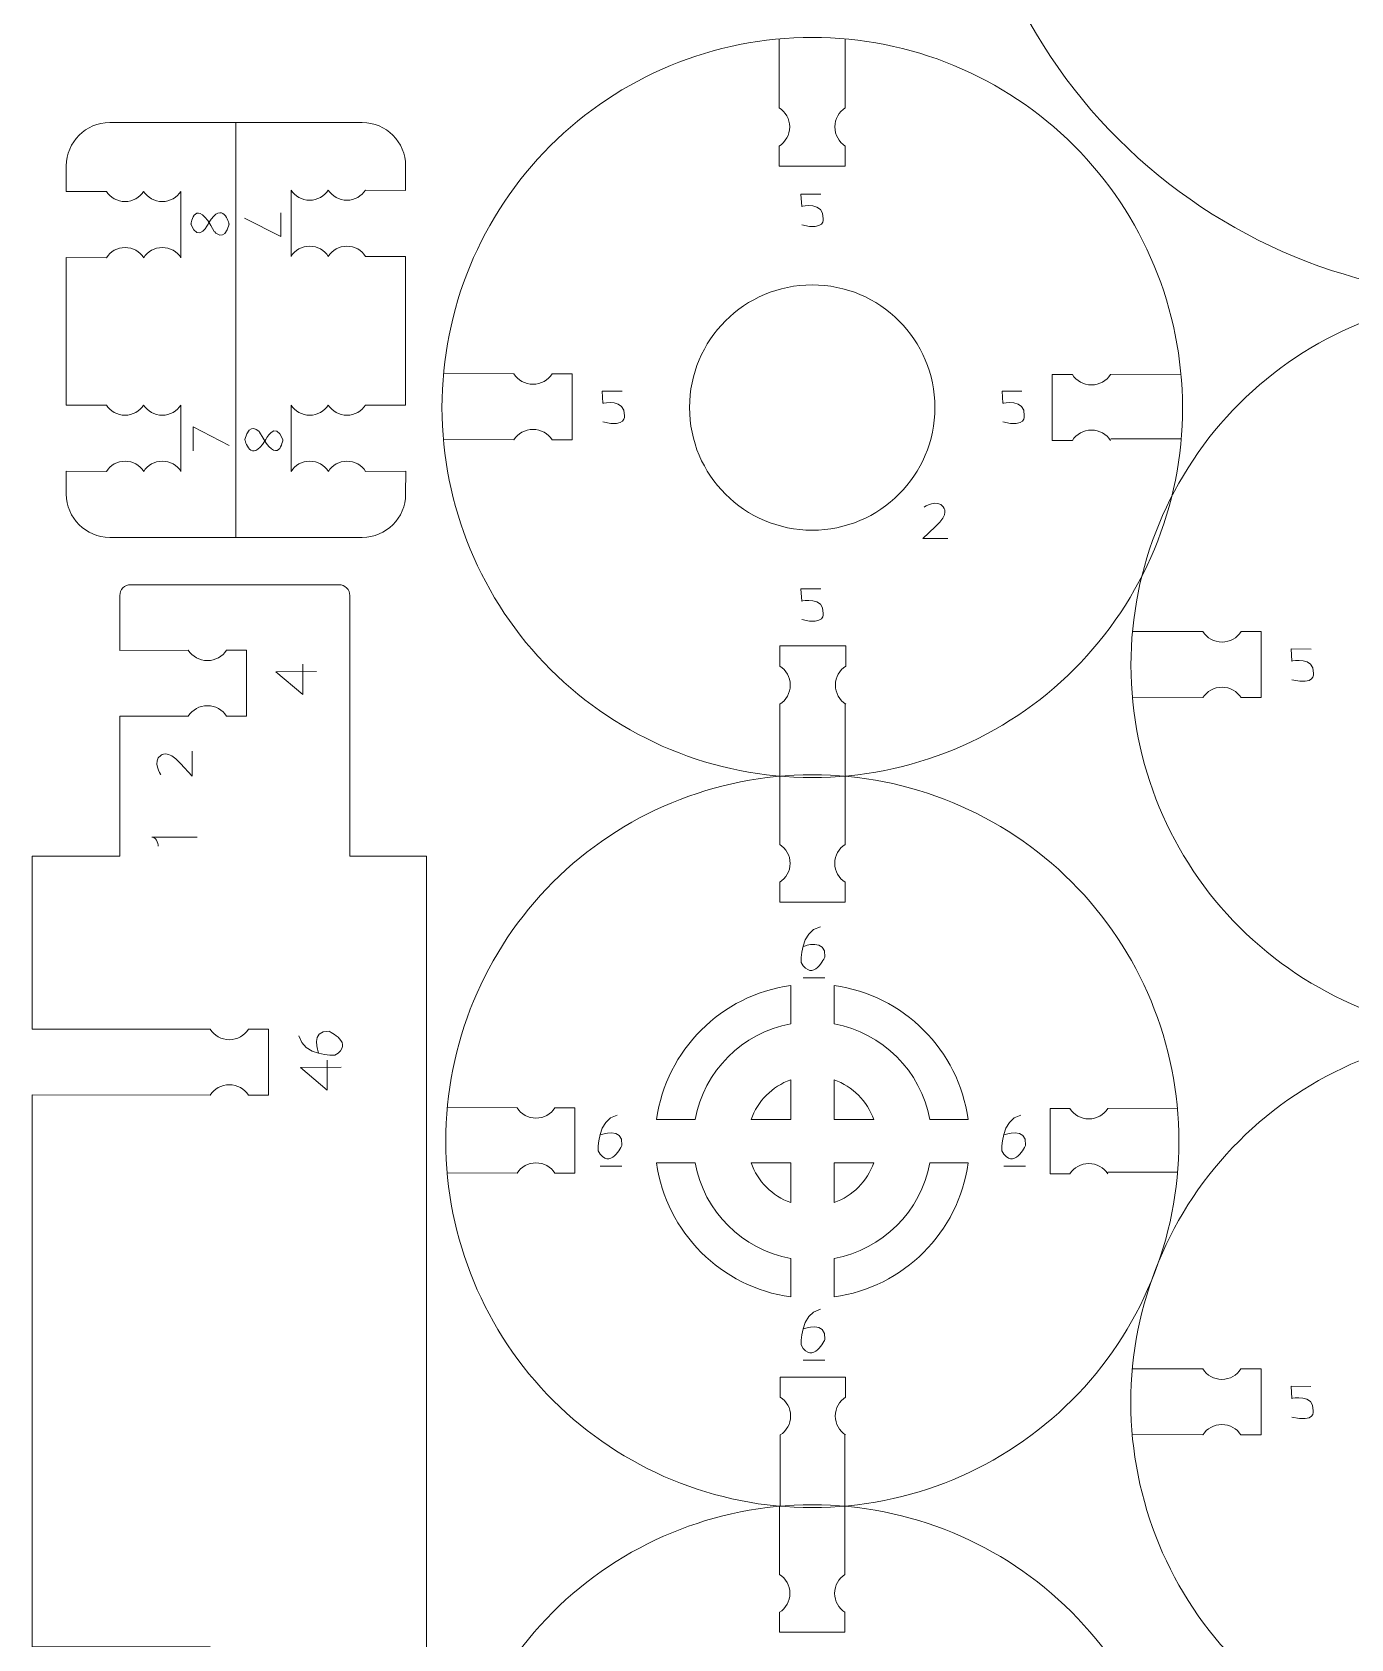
# Model space of a CAD drawing. Header units: centimetres. Extents: x -25 to 25, y -32.5 to 32.5.
# Drawn here: x -14.79 to -8.71, y -19.22 to -11.81 of the extents above; entities that cross this region are included whole.
import ezdxf

# ---------------------------------------------------------------- set-up
doc = ezdxf.new("R2010")
doc.units = ezdxf.units.CM
doc.header["$MEASUREMENT"] = 0
doc.layers.add('Capa 1', color=7, linetype='Continuous')

msp = doc.modelspace()

# ---------------------------------------------------------------- linework, layer by layer
at = {"layer": 'Capa 1', "color": 250, "lineweight": 9}
for points, knots in [([(-8.01508, -13.03352), (-8.6777, -13.03396), (-9.31335, -12.77113), (-9.78215, -12.30289), (-9.78215, -12.30289), (-10.25101, -11.83464), (-10.51462, -11.19615), (-10.51506, -10.53352), (-10.51506, -10.53352), (-10.51545, -9.87091), (-10.25265, -9.23526), (-9.7844, -8.76641), (-9.7844, -8.76641), (-9.31615, -8.29756), (-8.6777, -8.03394), (-8.01508, -8.03354), (-8.01508, -8.03354), (-7.35246, -8.0331), (-6.7168, -8.29593), (-6.24799, -8.76417), (-6.24799, -8.76417), (-5.77916, -9.23243), (-5.51554, -9.87091), (-5.51509, -10.53352), (-5.51509, -10.53352), (-5.51472, -11.19615), (-5.77752, -11.8318), (-6.24577, -12.30065), (-6.24577, -12.30065), (-6.71396, -12.76947), (-7.35246, -13.03312), (-8.01508, -13.03352)], [0, 0, 0, 0, 0.1111111, 0.1111111, 0.1111111, 0.1111111, 0.2222222, 0.2222222, 0.2222222, 0.2222222, 0.3333333, 0.3333333, 0.3333333, 0.3333333, 0.4444444, 0.4444444, 0.4444444, 0.4444444, 0.5555556, 0.5555556, 0.5555556, 0.5555556, 0.6666667, 0.6666667, 0.6666667, 0.6666667, 0.7777778, 0.7777778, 0.7777778, 0.7777778, 1, 1, 1, 1]), ([(-11.19354, -15.24696), (-11.64592, -15.24726), (-12.0799, -15.06783), (-12.39995, -14.74815), (-12.39995, -14.74815), (-12.72005, -14.42848), (-12.90003, -13.99257), (-12.90033, -13.54018), (-12.90033, -13.54018), (-12.90059, -13.08781), (-12.72118, -12.65385), (-12.40149, -12.33376), (-12.40149, -12.33376), (-12.0818, -12.01367), (-11.64592, -11.8337), (-11.19354, -11.83342), (-11.19354, -11.83342), (-10.74115, -11.83312), (-10.30717, -12.01256), (-9.98711, -12.33223), (-9.98711, -12.33223), (-9.66703, -12.65192), (-9.48704, -13.08781), (-9.48674, -13.54018), (-9.48674, -13.54018), (-9.48649, -13.99257), (-9.66591, -14.42654), (-9.98559, -14.74663), (-9.98559, -14.74663), (-10.30524, -15.0667), (-10.74115, -15.24669), (-11.19354, -15.24696)], [0, 0, 0, 0, 0.1111111, 0.1111111, 0.1111111, 0.1111111, 0.2222222, 0.2222222, 0.2222222, 0.2222222, 0.3333333, 0.3333333, 0.3333333, 0.3333333, 0.4444444, 0.4444444, 0.4444444, 0.4444444, 0.5555556, 0.5555556, 0.5555556, 0.5555556, 0.6666667, 0.6666667, 0.6666667, 0.6666667, 0.7777778, 0.7777778, 0.7777778, 0.7777778, 1, 1, 1, 1]), ([(-11.34559, -12.33438), (-11.3166, -12.31577), (-11.29739, -12.28325), (-11.29739, -12.24625), (-11.29739, -12.24625), (-11.29739, -12.20925), (-11.3166, -12.17673), (-11.34559, -12.15813)], [0, 0, 0, 0, 0.3333333, 0.3333333, 0.3333333, 0.3333333, 1, 1, 1, 1]), ([(-11.04123, -12.33438), (-11.07022, -12.31577), (-11.08943, -12.28325), (-11.08943, -12.24625), (-11.08943, -12.24625), (-11.08943, -12.20925), (-11.07022, -12.17673), (-11.04123, -12.15813)], [0, 0, 0, 0, 0.3333333, 0.3333333, 0.3333333, 0.3333333, 1, 1, 1, 1]), ([(-14.44753, -12.54338), (-14.44753, -12.54338), (-14.63221, -12.54338), (-14.63221, -12.54338), (-14.63221, -12.54338), (-14.63221, -12.54338), (-14.63221, -12.42606), (-14.63221, -12.42606), (-14.63221, -12.42606), (-14.63221, -12.3161), (-14.54225, -12.22614), (-14.43229, -12.22614), (-14.43229, -12.22614), (-14.43229, -12.22614), (-13.26782, -12.22614), (-13.26782, -12.22614), (-13.26782, -12.22614), (-13.15786, -12.22614), (-13.0679, -12.3161), (-13.0679, -12.42606), (-13.0679, -12.42606), (-13.0679, -12.42606), (-13.0679, -12.53877), (-13.0679, -12.53877), (-13.0679, -12.53877), (-13.0679, -12.53877), (-13.25273, -12.53725), (-13.25273, -12.53725)], [0, 0, 0, 0, 0.125, 0.125, 0.125, 0.125, 0.25, 0.25, 0.25, 0.25, 0.375, 0.375, 0.375, 0.375, 0.5, 0.5, 0.5, 0.5, 0.625, 0.625, 0.625, 0.625, 0.75, 0.75, 0.75, 0.75, 1, 1, 1, 1]), ([(-11.34559, -12.33439), (-11.34559, -12.33439), (-11.3457, -12.42691), (-11.3457, -12.42691), (-11.3457, -12.42691), (-11.3457, -12.42691), (-11.04123, -12.42691), (-11.04123, -12.42691), (-11.04123, -12.42691), (-11.04123, -12.42691), (-11.04123, -12.33437), (-11.04123, -12.33437)], [0, 0, 0, 0, 0.25, 0.25, 0.25, 0.25, 0.5, 0.5, 0.5, 0.5, 1, 1, 1, 1]), ([(-14.44753, -12.54338), (-14.4294, -12.57163), (-14.3977, -12.59036), (-14.36163, -12.59036), (-14.36163, -12.59036), (-14.32556, -12.59036), (-14.29386, -12.57163), (-14.27572, -12.54338)], [0, 0, 0, 0, 0.3333333, 0.3333333, 0.3333333, 0.3333333, 1, 1, 1, 1]), ([(-14.27572, -12.54338), (-14.25759, -12.57163), (-14.22589, -12.59036), (-14.18982, -12.59036), (-14.18982, -12.59036), (-14.15375, -12.59036), (-14.12205, -12.57163), (-14.10392, -12.54338)], [0, 0, 0, 0, 0.3333333, 0.3333333, 0.3333333, 0.3333333, 1, 1, 1, 1]), ([(-13.59635, -12.53725), (-13.57822, -12.5655), (-13.54652, -12.58423), (-13.51045, -12.58423), (-13.51045, -12.58423), (-13.47438, -12.58423), (-13.44268, -12.5655), (-13.42454, -12.53725)], [0, 0, 0, 0, 0.3333333, 0.3333333, 0.3333333, 0.3333333, 1, 1, 1, 1]), ([(-13.42454, -12.53725), (-13.40641, -12.5655), (-13.37471, -12.58423), (-13.33864, -12.58423), (-13.33864, -12.58423), (-13.30257, -12.58423), (-13.27087, -12.5655), (-13.25273, -12.53725)], [0, 0, 0, 0, 0.3333333, 0.3333333, 0.3333333, 0.3333333, 1, 1, 1, 1]), ([(-14.44737, -12.84939), (-14.42923, -12.82113), (-14.39753, -12.8024), (-14.36147, -12.8024), (-14.36147, -12.8024), (-14.3254, -12.8024), (-14.2937, -12.82113), (-14.27556, -12.84939)], [0, 0, 0, 0, 0.3333333, 0.3333333, 0.3333333, 0.3333333, 1, 1, 1, 1]), ([(-14.27556, -12.84939), (-14.25743, -12.82113), (-14.22572, -12.8024), (-14.18966, -12.8024), (-14.18966, -12.8024), (-14.15359, -12.8024), (-14.12189, -12.82113), (-14.10375, -12.84939)], [0, 0, 0, 0, 0.3333333, 0.3333333, 0.3333333, 0.3333333, 1, 1, 1, 1]), ([(-13.59619, -12.84326), (-13.57805, -12.815), (-13.54635, -12.79627), (-13.51028, -12.79627), (-13.51028, -12.79627), (-13.47422, -12.79627), (-13.44252, -12.815), (-13.42438, -12.84326)], [0, 0, 0, 0, 0.3333333, 0.3333333, 0.3333333, 0.3333333, 1, 1, 1, 1]), ([(-13.42438, -12.84326), (-13.40624, -12.815), (-13.37454, -12.79627), (-13.33848, -12.79627), (-13.33848, -12.79627), (-13.30241, -12.79627), (-13.27071, -12.815), (-13.25257, -12.84326)], [0, 0, 0, 0, 0.3333333, 0.3333333, 0.3333333, 0.3333333, 1, 1, 1, 1]), ([(-14.44737, -12.84939), (-14.44737, -12.84939), (-14.63221, -12.84789), (-14.63221, -12.84789), (-14.63221, -12.84789), (-14.63221, -12.84789), (-14.63221, -13.52862), (-14.63221, -13.52862), (-14.63221, -13.52862), (-14.63221, -13.52862), (-14.44754, -13.52862), (-14.44754, -13.52862), (-14.44754, -13.52862), (-14.42941, -13.55688), (-14.39771, -13.5756), (-14.36164, -13.5756), (-14.36164, -13.5756), (-14.32557, -13.5756), (-14.29387, -13.55688), (-14.27573, -13.52862)], [0, 0, 0, 0, 0.1666667, 0.1666667, 0.1666667, 0.1666667, 0.3333333, 0.3333333, 0.3333333, 0.3333333, 0.5, 0.5, 0.5, 0.5, 0.6666667, 0.6666667, 0.6666667, 0.6666667, 1, 1, 1, 1]), ([(-13.25257, -12.84326), (-13.25257, -12.84326), (-13.0679, -12.84326), (-13.0679, -12.84326), (-13.0679, -12.84326), (-13.0679, -12.84326), (-13.0679, -13.52862), (-13.0679, -13.52862), (-13.0679, -13.52862), (-13.0679, -13.52862), (-13.25257, -13.52862), (-13.25257, -13.52862)], [0, 0, 0, 0, 0.25, 0.25, 0.25, 0.25, 0.5, 0.5, 0.5, 0.5, 1, 1, 1, 1]), ([(-11.75914, -13.54019), (-11.75914, -13.85257), (-11.50591, -14.10577), (-11.19355, -14.10577), (-11.19355, -14.10577), (-10.88119, -14.10581), (-10.62795, -13.85257), (-10.62795, -13.54019), (-10.62795, -13.54019), (-10.62794, -13.2278), (-10.88119, -12.9746), (-11.19354, -12.9746), (-11.19354, -12.9746), (-11.50591, -12.97459), (-11.75914, -13.2278), (-11.75914, -13.54019)], [0, 0, 0, 0, 0.2, 0.2, 0.2, 0.2, 0.4, 0.4, 0.4, 0.4, 0.6, 0.6, 0.6, 0.6, 1, 1, 1, 1]), ([(-8.01734, -16.43578), (-8.46972, -16.43608), (-8.9037, -16.25665), (-9.22375, -15.93697), (-9.22375, -15.93697), (-9.54385, -15.6173), (-9.72383, -15.18139), (-9.72413, -14.729), (-9.72413, -14.729), (-9.72439, -14.27663), (-9.54498, -13.84267), (-9.22529, -13.52258), (-9.22529, -13.52258), (-8.9056, -13.20249), (-8.46972, -13.02252), (-8.01734, -13.02224), (-8.01734, -13.02224), (-7.56495, -13.02194), (-7.13097, -13.20138), (-6.81091, -13.52105), (-6.81091, -13.52105), (-6.49083, -13.84074), (-6.31084, -14.27663), (-6.31054, -14.729), (-6.31054, -14.729), (-6.31029, -15.18139), (-6.48971, -15.61536), (-6.80939, -15.93545), (-6.80939, -15.93545), (-7.12904, -16.25552), (-7.56495, -16.43551), (-8.01734, -16.43578)], [0, 0, 0, 0, 0.1111111, 0.1111111, 0.1111111, 0.1111111, 0.2222222, 0.2222222, 0.2222222, 0.2222222, 0.3333333, 0.3333333, 0.3333333, 0.3333333, 0.4444444, 0.4444444, 0.4444444, 0.4444444, 0.5555556, 0.5555556, 0.5555556, 0.5555556, 0.6666667, 0.6666667, 0.6666667, 0.6666667, 0.7777778, 0.7777778, 0.7777778, 0.7777778, 1, 1, 1, 1]), ([(-12.39254, -13.38479), (-12.41116, -13.41378), (-12.44368, -13.43299), (-12.48067, -13.43299), (-12.48067, -13.43299), (-12.51767, -13.43299), (-12.55019, -13.41378), (-12.5688, -13.38479)], [0, 0, 0, 0, 0.3333333, 0.3333333, 0.3333333, 0.3333333, 1, 1, 1, 1]), ([(-12.39254, -13.38479), (-12.39254, -13.38479), (-12.30003, -13.38468), (-12.30003, -13.38468), (-12.30003, -13.38468), (-12.30003, -13.38468), (-12.30003, -13.68915), (-12.30003, -13.68915), (-12.30003, -13.68915), (-12.30003, -13.68915), (-12.39256, -13.68915), (-12.39256, -13.68915)], [0, 0, 0, 0, 0.25, 0.25, 0.25, 0.25, 0.5, 0.5, 0.5, 0.5, 1, 1, 1, 1]), ([(-9.99446, -13.38802), (-9.99446, -13.38802), (-10.08697, -13.38791), (-10.08697, -13.38791), (-10.08697, -13.38791), (-10.08697, -13.38791), (-10.08697, -13.69238), (-10.08697, -13.69238), (-10.08697, -13.69238), (-10.08697, -13.69238), (-9.99444, -13.69238), (-9.99444, -13.69238)], [0, 0, 0, 0, 0.25, 0.25, 0.25, 0.25, 0.5, 0.5, 0.5, 0.5, 1, 1, 1, 1]), ([(-9.8182, -13.38802), (-9.83682, -13.41701), (-9.86934, -13.43622), (-9.90634, -13.43622), (-9.90634, -13.43622), (-9.94333, -13.43622), (-9.97585, -13.41701), (-9.99446, -13.38802)], [0, 0, 0, 0, 0.3333333, 0.3333333, 0.3333333, 0.3333333, 1, 1, 1, 1]), ([(-14.27573, -13.52862), (-14.2576, -13.55688), (-14.2259, -13.5756), (-14.18983, -13.5756), (-14.18983, -13.5756), (-14.15376, -13.5756), (-14.12206, -13.55688), (-14.10393, -13.52862)], [0, 0, 0, 0, 0.3333333, 0.3333333, 0.3333333, 0.3333333, 1, 1, 1, 1]), ([(-13.59619, -13.52862), (-13.57805, -13.55688), (-13.54635, -13.5756), (-13.51028, -13.5756), (-13.51028, -13.5756), (-13.47422, -13.5756), (-13.44252, -13.55688), (-13.42438, -13.52862)], [0, 0, 0, 0, 0.3333333, 0.3333333, 0.3333333, 0.3333333, 1, 1, 1, 1]), ([(-13.42438, -13.52862), (-13.40624, -13.55688), (-13.37454, -13.5756), (-13.33848, -13.5756), (-13.33848, -13.5756), (-13.30241, -13.5756), (-13.27071, -13.55688), (-13.25257, -13.52862)], [0, 0, 0, 0, 0.3333333, 0.3333333, 0.3333333, 0.3333333, 1, 1, 1, 1]), ([(-12.39254, -13.68915), (-12.41116, -13.66016), (-12.44368, -13.64095), (-12.48067, -13.64095), (-12.48067, -13.64095), (-12.51767, -13.64095), (-12.55019, -13.66016), (-12.5688, -13.68915)], [0, 0, 0, 0, 0.3333333, 0.3333333, 0.3333333, 0.3333333, 1, 1, 1, 1]), ([(-9.8182, -13.69238), (-9.83682, -13.66339), (-9.86934, -13.64418), (-9.90634, -13.64418), (-9.90634, -13.64418), (-9.94333, -13.64418), (-9.97585, -13.66339), (-9.99446, -13.69238)], [0, 0, 0, 0, 0.3333333, 0.3333333, 0.3333333, 0.3333333, 1, 1, 1, 1]), ([(-13.42422, -13.83463), (-13.40608, -13.80638), (-13.37438, -13.78765), (-13.33831, -13.78765), (-13.33831, -13.78765), (-13.30225, -13.78765), (-13.27054, -13.80638), (-13.25241, -13.83463), (-13.25241, -13.83463), (-13.25241, -13.83463), (-13.06774, -13.83313), (-13.06774, -13.83313), (-13.06774, -13.83313), (-13.06774, -13.83313), (-13.0679, -13.93928), (-13.0679, -13.93928), (-13.0679, -13.93928), (-13.0679, -14.04923), (-13.15786, -14.13919), (-13.26782, -14.13919), (-13.26782, -14.13919), (-13.26782, -14.13919), (-14.43229, -14.13919), (-14.43229, -14.13919), (-14.43229, -14.13919), (-14.54225, -14.13919), (-14.63221, -14.04923), (-14.63221, -13.93928), (-14.63221, -13.93928), (-14.63221, -13.93928), (-14.63222, -13.83313), (-14.63222, -13.83313), (-14.63222, -13.83313), (-14.63222, -13.83313), (-14.44738, -13.83463), (-14.44738, -13.83463), (-14.44738, -13.83463), (-14.42924, -13.80638), (-14.39754, -13.78765), (-14.36148, -13.78765), (-14.36148, -13.78765), (-14.32541, -13.78765), (-14.29371, -13.80638), (-14.27557, -13.83463)], [0, 0, 0, 0, 0.0833333, 0.0833333, 0.0833333, 0.0833333, 0.1666667, 0.1666667, 0.1666667, 0.1666667, 0.25, 0.25, 0.25, 0.25, 0.3333333, 0.3333333, 0.3333333, 0.3333333, 0.4166667, 0.4166667, 0.4166667, 0.4166667, 0.5, 0.5, 0.5, 0.5, 0.5833333, 0.5833333, 0.5833333, 0.5833333, 0.6666667, 0.6666667, 0.6666667, 0.6666667, 0.75, 0.75, 0.75, 0.75, 0.8333333, 0.8333333, 0.8333333, 0.8333333, 1, 1, 1, 1]), ([(-14.27557, -13.83463), (-14.25744, -13.80638), (-14.22573, -13.78765), (-14.18967, -13.78765), (-14.18967, -13.78765), (-14.1536, -13.78765), (-14.1219, -13.80638), (-14.10376, -13.83463)], [0, 0, 0, 0, 0.3333333, 0.3333333, 0.3333333, 0.3333333, 1, 1, 1, 1]), ([(-13.59603, -13.83463), (-13.57789, -13.80638), (-13.54619, -13.78765), (-13.51012, -13.78765), (-13.51012, -13.78765), (-13.47405, -13.78765), (-13.44235, -13.80638), (-13.42422, -13.83463)], [0, 0, 0, 0, 0.3333333, 0.3333333, 0.3333333, 0.3333333, 1, 1, 1, 1]), ([(-14.06973, -14.65893), (-14.06973, -14.65893), (-14.38566, -14.66022), (-14.38566, -14.66022), (-14.38566, -14.66022), (-14.38566, -14.66022), (-14.38566, -14.40769), (-14.38566, -14.40769), (-14.38566, -14.40769), (-14.38566, -14.39429), (-14.38033, -14.38145), (-14.3709, -14.37198), (-14.3709, -14.37198), (-14.36146, -14.3625), (-14.34853, -14.35719), (-14.33514, -14.35717), (-14.33514, -14.35717), (-14.33514, -14.35717), (-13.37553, -14.35717), (-13.37553, -14.35717), (-13.37553, -14.35717), (-13.36214, -14.35717), (-13.34926, -14.36255), (-13.33983, -14.37194), (-13.33983, -14.37194), (-13.3304, -14.38133), (-13.32501, -14.39429), (-13.32501, -14.40769), (-13.32501, -14.40769), (-13.32501, -14.40769), (-13.32501, -15.60979), (-13.32501, -15.60979), (-13.32501, -15.60979), (-13.32501, -15.60979), (-12.97142, -15.60979), (-12.97142, -15.60979), (-12.97142, -15.60979), (-12.97142, -15.60979), (-12.97142, -20.35556), (-12.97142, -20.35556), (-12.97142, -20.35556), (-12.97142, -20.35556), (-13.32501, -20.35556), (-13.32501, -20.35556), (-13.32501, -20.35556), (-13.32501, -20.35556), (-13.32501, -21.53746), (-13.32501, -21.53746), (-13.32501, -21.53746), (-13.32501, -21.55084), (-13.3304, -21.58392), (-13.33979, -21.59335), (-13.33979, -21.59335), (-13.34918, -21.60278), (-13.36214, -21.60816), (-13.37553, -21.60816), (-13.37553, -21.60816), (-13.37553, -21.60816), (-14.33514, -21.60816), (-14.33514, -21.60816), (-14.33514, -21.60816), (-14.34853, -21.60816), (-14.36138, -21.60287), (-14.37086, -21.59339), (-14.37086, -21.59339), (-14.38031, -21.58394), (-14.38564, -21.57104), (-14.38566, -21.55766), (-14.38566, -21.55766), (-14.38566, -21.55766), (-14.38566, -21.30511), (-14.38566, -21.30511), (-14.38566, -21.30511), (-14.38566, -21.30511), (-14.06973, -21.3064), (-14.06973, -21.3064)], [0, 0, 0, 0, 0.05, 0.05, 0.05, 0.05, 0.1, 0.1, 0.1, 0.1, 0.15, 0.15, 0.15, 0.15, 0.2, 0.2, 0.2, 0.2, 0.25, 0.25, 0.25, 0.25, 0.3, 0.3, 0.3, 0.3, 0.35, 0.35, 0.35, 0.35, 0.4, 0.4, 0.4, 0.4, 0.45, 0.45, 0.45, 0.45, 0.5, 0.5, 0.5, 0.5, 0.55, 0.55, 0.55, 0.55, 0.6, 0.6, 0.6, 0.6, 0.65, 0.65, 0.65, 0.65, 0.7, 0.7, 0.7, 0.7, 0.75, 0.75, 0.75, 0.75, 0.8, 0.8, 0.8, 0.8, 0.85, 0.85, 0.85, 0.85, 0.9, 0.9, 0.9, 0.9, 1, 1, 1, 1]), ([(-9.21634, -14.57361), (-9.23496, -14.6026), (-9.26748, -14.62181), (-9.30447, -14.62181), (-9.30447, -14.62181), (-9.34147, -14.62181), (-9.37399, -14.6026), (-9.3926, -14.57361)], [0, 0, 0, 0, 0.3333333, 0.3333333, 0.3333333, 0.3333333, 1, 1, 1, 1]), ([(-9.21634, -14.57361), (-9.21634, -14.57361), (-9.12383, -14.5735), (-9.12383, -14.5735), (-9.12383, -14.5735), (-9.12383, -14.5735), (-9.12383, -14.87797), (-9.12383, -14.87797), (-9.12383, -14.87797), (-9.12383, -14.87797), (-9.21636, -14.87797), (-9.21636, -14.87797)], [0, 0, 0, 0, 0.25, 0.25, 0.25, 0.25, 0.5, 0.5, 0.5, 0.5, 1, 1, 1, 1]), ([(-14.06973, -14.65893), (-14.05111, -14.68791), (-14.01859, -14.70712), (-13.98159, -14.70712), (-13.98159, -14.70712), (-13.9446, -14.70712), (-13.91207, -14.68791), (-13.89347, -14.65893)], [0, 0, 0, 0, 0.3333333, 0.3333333, 0.3333333, 0.3333333, 1, 1, 1, 1]), ([(-13.89347, -14.96328), (-13.89347, -14.96328), (-13.80095, -14.96339), (-13.80095, -14.96339), (-13.80095, -14.96339), (-13.80095, -14.96339), (-13.80095, -14.65893), (-13.80095, -14.65893), (-13.80095, -14.65893), (-13.80095, -14.65893), (-13.89349, -14.65893), (-13.89349, -14.65893)], [0, 0, 0, 0, 0.25, 0.25, 0.25, 0.25, 0.5, 0.5, 0.5, 0.5, 1, 1, 1, 1]), ([(-11.34302, -14.73221), (-11.34302, -14.73221), (-11.34313, -14.6397), (-11.34313, -14.6397), (-11.34313, -14.6397), (-11.34313, -14.6397), (-11.03867, -14.6397), (-11.03867, -14.6397), (-11.03867, -14.6397), (-11.03867, -14.6397), (-11.03867, -14.73223), (-11.03867, -14.73223)], [0, 0, 0, 0, 0.25, 0.25, 0.25, 0.25, 0.5, 0.5, 0.5, 0.5, 1, 1, 1, 1]), ([(-11.34302, -14.90849), (-11.31403, -14.88987), (-11.29482, -14.85735), (-11.29482, -14.82036), (-11.29482, -14.82036), (-11.29482, -14.78336), (-11.31403, -14.75084), (-11.34302, -14.73223)], [0, 0, 0, 0, 0.3333333, 0.3333333, 0.3333333, 0.3333333, 1, 1, 1, 1]), ([(-11.03867, -14.90849), (-11.06765, -14.88987), (-11.08686, -14.85735), (-11.08686, -14.82036), (-11.08686, -14.82036), (-11.08686, -14.78336), (-11.06765, -14.75084), (-11.03867, -14.73223)], [0, 0, 0, 0, 0.3333333, 0.3333333, 0.3333333, 0.3333333, 1, 1, 1, 1]), ([(-9.21634, -14.87797), (-9.23496, -14.84898), (-9.26748, -14.82977), (-9.30447, -14.82977), (-9.30447, -14.82977), (-9.34147, -14.82977), (-9.37399, -14.84898), (-9.3926, -14.87797)], [0, 0, 0, 0, 0.3333333, 0.3333333, 0.3333333, 0.3333333, 1, 1, 1, 1]), ([(-13.96874, -16.40717), (-13.96874, -16.40717), (-14.78973, -16.40717), (-14.78973, -16.40717), (-14.78973, -16.40717), (-14.78973, -16.40717), (-14.78973, -15.60979), (-14.78973, -15.60979), (-14.78973, -15.60979), (-14.78973, -15.60979), (-14.38566, -15.60979), (-14.38566, -15.60979), (-14.38566, -15.60979), (-14.38566, -15.60979), (-14.38566, -14.96328), (-14.38566, -14.96328), (-14.38566, -14.96328), (-14.38566, -14.96328), (-14.06973, -14.96328), (-14.06973, -14.96328)], [0, 0, 0, 0, 0.1666667, 0.1666667, 0.1666667, 0.1666667, 0.3333333, 0.3333333, 0.3333333, 0.3333333, 0.5, 0.5, 0.5, 0.5, 0.6666667, 0.6666667, 0.6666667, 0.6666667, 1, 1, 1, 1]), ([(-14.06973, -14.96328), (-14.05111, -14.93429), (-14.01859, -14.91508), (-13.98159, -14.91508), (-13.98159, -14.91508), (-13.9446, -14.91508), (-13.91207, -14.93429), (-13.89347, -14.96328)], [0, 0, 0, 0, 0.3333333, 0.3333333, 0.3333333, 0.3333333, 1, 1, 1, 1]), ([(-11.19278, -18.61327), (-11.64068, -18.61357), (-12.07036, -18.43591), (-12.38725, -18.1194), (-12.38725, -18.1194), (-12.70418, -17.80289), (-12.88237, -17.3713), (-12.88267, -16.92339), (-12.88267, -16.92339), (-12.88293, -16.4755), (-12.70529, -16.04583), (-12.38877, -15.72891), (-12.38877, -15.72891), (-12.07225, -15.41199), (-11.64068, -15.2338), (-11.19278, -15.23353), (-11.19278, -15.23353), (-10.74487, -15.23323), (-10.31519, -15.41089), (-9.99829, -15.7274), (-9.99829, -15.7274), (-9.68138, -16.04392), (-9.50318, -16.4755), (-9.50288, -16.92339), (-9.50288, -16.92339), (-9.50263, -17.3713), (-9.68027, -17.80097), (-9.99679, -18.11789), (-9.99679, -18.11789), (-10.31327, -18.43479), (-10.74487, -18.613), (-11.19278, -18.61327)], [0, 0, 0, 0, 0.1111111, 0.1111111, 0.1111111, 0.1111111, 0.2222222, 0.2222222, 0.2222222, 0.2222222, 0.3333333, 0.3333333, 0.3333333, 0.3333333, 0.4444444, 0.4444444, 0.4444444, 0.4444444, 0.5555556, 0.5555556, 0.5555556, 0.5555556, 0.6666667, 0.6666667, 0.6666667, 0.6666667, 0.7777778, 0.7777778, 0.7777778, 0.7777778, 1, 1, 1, 1]), ([(-11.34332, -15.72953), (-11.31462, -15.7111), (-11.2956, -15.6789), (-11.2956, -15.64227), (-11.2956, -15.64227), (-11.2956, -15.60564), (-11.31462, -15.57344), (-11.34332, -15.55502)], [0, 0, 0, 0, 0.3333333, 0.3333333, 0.3333333, 0.3333333, 1, 1, 1, 1]), ([(-11.04198, -15.72953), (-11.07068, -15.7111), (-11.0897, -15.6789), (-11.0897, -15.64227), (-11.0897, -15.64227), (-11.0897, -15.60564), (-11.07068, -15.57344), (-11.04198, -15.55502)], [0, 0, 0, 0, 0.3333333, 0.3333333, 0.3333333, 0.3333333, 1, 1, 1, 1]), ([(-11.34332, -15.72954), (-11.34332, -15.72954), (-11.34343, -15.82114), (-11.34343, -15.82114), (-11.34343, -15.82114), (-11.34343, -15.82114), (-11.04198, -15.82114), (-11.04198, -15.82114), (-11.04198, -15.82114), (-11.04198, -15.82114), (-11.04198, -15.72952), (-11.04198, -15.72952)], [0, 0, 0, 0, 0.25, 0.25, 0.25, 0.25, 0.5, 0.5, 0.5, 0.5, 1, 1, 1, 1]), ([(-11.91093, -16.82341), (-11.86672, -16.50302), (-11.61317, -16.24951), (-11.29278, -16.2053), (-11.29278, -16.2053), (-11.29278, -16.2053), (-11.29278, -16.3825), (-11.29278, -16.3825), (-11.29278, -16.3825), (-11.51636, -16.42357), (-11.69262, -16.59983), (-11.73369, -16.82341), (-11.73369, -16.82341), (-11.73369, -16.82341), (-11.91093, -16.82341), (-11.91093, -16.82341)], [0, 0, 0, 0, 0.2, 0.2, 0.2, 0.2, 0.4, 0.4, 0.4, 0.4, 0.6, 0.6, 0.6, 0.6, 1, 1, 1, 1]), ([(-11.09278, -16.2053), (-10.77239, -16.24951), (-10.51884, -16.50302), (-10.47463, -16.82341), (-10.47463, -16.82341), (-10.47463, -16.82341), (-10.65187, -16.82341), (-10.65187, -16.82341), (-10.65187, -16.82341), (-10.69294, -16.59983), (-10.8692, -16.42357), (-11.09278, -16.3825), (-11.09278, -16.3825), (-11.09278, -16.3825), (-11.09278, -16.2053), (-11.09278, -16.2053)], [0, 0, 0, 0, 0.2, 0.2, 0.2, 0.2, 0.4, 0.4, 0.4, 0.4, 0.6, 0.6, 0.6, 0.6, 1, 1, 1, 1]), ([(-13.96873, -16.40717), (-13.95011, -16.43616), (-13.91759, -16.45537), (-13.88059, -16.45537), (-13.88059, -16.45537), (-13.84359, -16.45537), (-13.81107, -16.43616), (-13.79247, -16.40717)], [0, 0, 0, 0, 0.3333333, 0.3333333, 0.3333333, 0.3333333, 1, 1, 1, 1]), ([(-13.79247, -16.71153), (-13.79247, -16.71153), (-13.69995, -16.71164), (-13.69995, -16.71164), (-13.69995, -16.71164), (-13.69995, -16.71164), (-13.69995, -16.40717), (-13.69995, -16.40717), (-13.69995, -16.40717), (-13.69995, -16.40717), (-13.79249, -16.40717), (-13.79249, -16.40717)], [0, 0, 0, 0, 0.25, 0.25, 0.25, 0.25, 0.5, 0.5, 0.5, 0.5, 1, 1, 1, 1]), ([(-8.01809, -19.83582), (-8.47047, -19.83612), (-8.90445, -19.65669), (-9.2245, -19.33701), (-9.2245, -19.33701), (-9.5446, -19.01734), (-9.72458, -18.58143), (-9.72488, -18.12904), (-9.72488, -18.12904), (-9.72514, -17.67667), (-9.54573, -17.24271), (-9.22604, -16.92262), (-9.22604, -16.92262), (-8.90635, -16.60253), (-8.47047, -16.42256), (-8.01809, -16.42228), (-8.01809, -16.42228), (-7.5657, -16.42198), (-7.13172, -16.60142), (-6.81166, -16.92109), (-6.81166, -16.92109), (-6.49158, -17.24078), (-6.31159, -17.67667), (-6.31129, -18.12904), (-6.31129, -18.12904), (-6.31104, -18.58143), (-6.49046, -19.0154), (-6.81014, -19.33549), (-6.81014, -19.33549), (-7.12979, -19.65556), (-7.5657, -19.83555), (-8.01809, -19.83582)], [0, 0, 0, 0, 0.1111111, 0.1111111, 0.1111111, 0.1111111, 0.2222222, 0.2222222, 0.2222222, 0.2222222, 0.3333333, 0.3333333, 0.3333333, 0.3333333, 0.4444444, 0.4444444, 0.4444444, 0.4444444, 0.5555556, 0.5555556, 0.5555556, 0.5555556, 0.6666667, 0.6666667, 0.6666667, 0.6666667, 0.7777778, 0.7777778, 0.7777778, 0.7777778, 1, 1, 1, 1]), ([(-13.96873, -16.71153), (-13.95011, -16.68254), (-13.91759, -16.66333), (-13.88059, -16.66333), (-13.88059, -16.66333), (-13.84359, -16.66333), (-13.81107, -16.68254), (-13.79247, -16.71153)], [0, 0, 0, 0, 0.3333333, 0.3333333, 0.3333333, 0.3333333, 1, 1, 1, 1]), ([(-11.47569, -16.82341), (-11.44556, -16.73818), (-11.37801, -16.67063), (-11.29278, -16.6405), (-11.29278, -16.6405), (-11.29278, -16.6405), (-11.29278, -16.82341), (-11.29278, -16.82341), (-11.29278, -16.82341), (-11.29278, -16.82341), (-11.47569, -16.82341), (-11.47569, -16.82341)], [0, 0, 0, 0, 0.25, 0.25, 0.25, 0.25, 0.5, 0.5, 0.5, 0.5, 1, 1, 1, 1]), ([(-11.09278, -16.6405), (-11.00755, -16.67063), (-10.94, -16.73818), (-10.90987, -16.82341), (-10.90987, -16.82341), (-10.90987, -16.82341), (-11.09278, -16.82341), (-11.09278, -16.82341), (-11.09278, -16.82341), (-11.09278, -16.82341), (-11.09278, -16.6405), (-11.09278, -16.6405)], [0, 0, 0, 0, 0.25, 0.25, 0.25, 0.25, 0.5, 0.5, 0.5, 0.5, 1, 1, 1, 1]), ([(-13.96873, -19.2537), (-13.96873, -19.2537), (-14.78973, -19.255), (-14.78973, -19.255), (-14.78973, -19.255), (-14.78973, -19.255), (-14.78973, -16.71023), (-14.78973, -16.71023), (-14.78973, -16.71023), (-14.78973, -16.71023), (-13.96874, -16.71152), (-13.96874, -16.71152)], [0, 0, 0, 0, 0.25, 0.25, 0.25, 0.25, 0.5, 0.5, 0.5, 0.5, 1, 1, 1, 1]), ([(-12.37991, -16.76954), (-12.39834, -16.79824), (-12.43054, -16.81726), (-12.46717, -16.81726), (-12.46717, -16.81726), (-12.5038, -16.81726), (-12.536, -16.79824), (-12.55442, -16.76954)], [0, 0, 0, 0, 0.3333333, 0.3333333, 0.3333333, 0.3333333, 1, 1, 1, 1]), ([(-12.37991, -16.76954), (-12.37991, -16.76954), (-12.28831, -16.76943), (-12.28831, -16.76943), (-12.28831, -16.76943), (-12.28831, -16.76943), (-12.28831, -17.07088), (-12.28831, -17.07088), (-12.28831, -17.07088), (-12.28831, -17.07088), (-12.37993, -17.07088), (-12.37993, -17.07088)], [0, 0, 0, 0, 0.25, 0.25, 0.25, 0.25, 0.5, 0.5, 0.5, 0.5, 1, 1, 1, 1]), ([(-10.00557, -16.77274), (-10.00557, -16.77274), (-10.09717, -16.77263), (-10.09717, -16.77263), (-10.09717, -16.77263), (-10.09717, -16.77263), (-10.09717, -17.07408), (-10.09717, -17.07408), (-10.09717, -17.07408), (-10.09717, -17.07408), (-10.00555, -17.07408), (-10.00555, -17.07408)], [0, 0, 0, 0, 0.25, 0.25, 0.25, 0.25, 0.5, 0.5, 0.5, 0.5, 1, 1, 1, 1]), ([(-9.83106, -16.77274), (-9.84949, -16.80144), (-9.88169, -16.82046), (-9.91832, -16.82046), (-9.91832, -16.82046), (-9.95495, -16.82046), (-9.98715, -16.80144), (-10.00557, -16.77274)], [0, 0, 0, 0, 0.3333333, 0.3333333, 0.3333333, 0.3333333, 1, 1, 1, 1]), ([(-12.37991, -17.07088), (-12.39834, -17.04218), (-12.43054, -17.02316), (-12.46717, -17.02316), (-12.46717, -17.02316), (-12.5038, -17.02316), (-12.536, -17.04218), (-12.55442, -17.07088)], [0, 0, 0, 0, 0.3333333, 0.3333333, 0.3333333, 0.3333333, 1, 1, 1, 1]), ([(-11.29278, -17.64152), (-11.61317, -17.59731), (-11.86672, -17.3438), (-11.91093, -17.02341), (-11.91093, -17.02341), (-11.91093, -17.02341), (-11.73369, -17.02341), (-11.73369, -17.02341), (-11.73369, -17.02341), (-11.69262, -17.24699), (-11.51636, -17.42325), (-11.29278, -17.46432), (-11.29278, -17.46432), (-11.29278, -17.46432), (-11.29278, -17.64152), (-11.29278, -17.64152)], [0, 0, 0, 0, 0.2, 0.2, 0.2, 0.2, 0.4, 0.4, 0.4, 0.4, 0.6, 0.6, 0.6, 0.6, 1, 1, 1, 1]), ([(-11.29278, -17.20632), (-11.37801, -17.17619), (-11.44556, -17.10864), (-11.47569, -17.02341), (-11.47569, -17.02341), (-11.47569, -17.02341), (-11.29278, -17.02341), (-11.29278, -17.02341), (-11.29278, -17.02341), (-11.29278, -17.02341), (-11.29278, -17.20632), (-11.29278, -17.20632)], [0, 0, 0, 0, 0.25, 0.25, 0.25, 0.25, 0.5, 0.5, 0.5, 0.5, 1, 1, 1, 1]), ([(-10.47463, -17.02341), (-10.51884, -17.3438), (-10.77239, -17.59731), (-11.09278, -17.64152), (-11.09278, -17.64152), (-11.09278, -17.64152), (-11.09278, -17.46432), (-11.09278, -17.46432), (-11.09278, -17.46432), (-10.8692, -17.42325), (-10.69294, -17.24699), (-10.65187, -17.02341), (-10.65187, -17.02341), (-10.65187, -17.02341), (-10.47463, -17.02341), (-10.47463, -17.02341)], [0, 0, 0, 0, 0.2, 0.2, 0.2, 0.2, 0.4, 0.4, 0.4, 0.4, 0.6, 0.6, 0.6, 0.6, 1, 1, 1, 1]), ([(-10.90987, -17.02341), (-10.94, -17.10864), (-11.00755, -17.17619), (-11.09278, -17.20632), (-11.09278, -17.20632), (-11.09278, -17.20632), (-11.09278, -17.02341), (-11.09278, -17.02341), (-11.09278, -17.02341), (-11.09278, -17.02341), (-10.90987, -17.02341), (-10.90987, -17.02341)], [0, 0, 0, 0, 0.25, 0.25, 0.25, 0.25, 0.5, 0.5, 0.5, 0.5, 1, 1, 1, 1]), ([(-9.83106, -17.07408), (-9.84949, -17.04538), (-9.88169, -17.02636), (-9.91832, -17.02636), (-9.91832, -17.02636), (-9.95495, -17.02636), (-9.98715, -17.04538), (-10.00557, -17.07408)], [0, 0, 0, 0, 0.3333333, 0.3333333, 0.3333333, 0.3333333, 1, 1, 1, 1]), ([(-9.21709, -17.97365), (-9.23571, -18.00264), (-9.26823, -18.02185), (-9.30522, -18.02185), (-9.30522, -18.02185), (-9.34222, -18.02185), (-9.37474, -18.00264), (-9.39335, -17.97365)], [0, 0, 0, 0, 0.3333333, 0.3333333, 0.3333333, 0.3333333, 1, 1, 1, 1]), ([(-9.21709, -17.97365), (-9.21709, -17.97365), (-9.12458, -17.97354), (-9.12458, -17.97354), (-9.12458, -17.97354), (-9.12458, -17.97354), (-9.12458, -18.27801), (-9.12458, -18.27801), (-9.12458, -18.27801), (-9.12458, -18.27801), (-9.21711, -18.27801), (-9.21711, -18.27801)], [0, 0, 0, 0, 0.25, 0.25, 0.25, 0.25, 0.5, 0.5, 0.5, 0.5, 1, 1, 1, 1]), ([(-11.34078, -18.10362), (-11.34078, -18.10362), (-11.34089, -18.01202), (-11.34089, -18.01202), (-11.34089, -18.01202), (-11.34089, -18.01202), (-11.03944, -18.01202), (-11.03944, -18.01202), (-11.03944, -18.01202), (-11.03944, -18.01202), (-11.03944, -18.10364), (-11.03944, -18.10364)], [0, 0, 0, 0, 0.25, 0.25, 0.25, 0.25, 0.5, 0.5, 0.5, 0.5, 1, 1, 1, 1]), ([(-11.34078, -18.27815), (-11.31208, -18.25972), (-11.29306, -18.22752), (-11.29306, -18.19089), (-11.29306, -18.19089), (-11.29306, -18.15426), (-11.31208, -18.12206), (-11.34078, -18.10364)], [0, 0, 0, 0, 0.3333333, 0.3333333, 0.3333333, 0.3333333, 1, 1, 1, 1]), ([(-11.03944, -18.27815), (-11.06814, -18.25972), (-11.08716, -18.22752), (-11.08716, -18.19089), (-11.08716, -18.19089), (-11.08716, -18.15426), (-11.06814, -18.12206), (-11.03944, -18.10364)], [0, 0, 0, 0, 0.3333333, 0.3333333, 0.3333333, 0.3333333, 1, 1, 1, 1]), ([(-9.21709, -18.27801), (-9.23571, -18.24902), (-9.26823, -18.22981), (-9.30522, -18.22981), (-9.30522, -18.22981), (-9.34222, -18.22981), (-9.37474, -18.24902), (-9.39335, -18.27801)], [0, 0, 0, 0, 0.3333333, 0.3333333, 0.3333333, 0.3333333, 1, 1, 1, 1]), ([(-11.19352, -21.97965), (-11.64142, -21.97995), (-12.0711, -21.80229), (-12.38799, -21.48578), (-12.38799, -21.48578), (-12.70492, -21.16927), (-12.88311, -20.73768), (-12.88341, -20.28977), (-12.88341, -20.28977), (-12.88367, -19.84188), (-12.70603, -19.41221), (-12.38951, -19.09529), (-12.38951, -19.09529), (-12.07299, -18.77837), (-11.64142, -18.60018), (-11.19352, -18.59991), (-11.19352, -18.59991), (-10.74561, -18.59961), (-10.31593, -18.77727), (-9.99903, -19.09378), (-9.99903, -19.09378), (-9.68212, -19.4103), (-9.50392, -19.84188), (-9.50362, -20.28977), (-9.50362, -20.28977), (-9.50337, -20.73768), (-9.68101, -21.16735), (-9.99753, -21.48427), (-9.99753, -21.48427), (-10.31401, -21.80117), (-10.74561, -21.97938), (-11.19352, -21.97965)], [0, 0, 0, 0, 0.1111111, 0.1111111, 0.1111111, 0.1111111, 0.2222222, 0.2222222, 0.2222222, 0.2222222, 0.3333333, 0.3333333, 0.3333333, 0.3333333, 0.4444444, 0.4444444, 0.4444444, 0.4444444, 0.5555556, 0.5555556, 0.5555556, 0.5555556, 0.6666667, 0.6666667, 0.6666667, 0.6666667, 0.7777778, 0.7777778, 0.7777778, 0.7777778, 1, 1, 1, 1]), ([(-11.34406, -19.09591), (-11.31536, -19.07748), (-11.29634, -19.04528), (-11.29634, -19.00865), (-11.29634, -19.00865), (-11.29634, -18.97202), (-11.31536, -18.93982), (-11.34406, -18.9214)], [0, 0, 0, 0, 0.3333333, 0.3333333, 0.3333333, 0.3333333, 1, 1, 1, 1]), ([(-11.04272, -19.09591), (-11.07142, -19.07748), (-11.09044, -19.04528), (-11.09044, -19.00865), (-11.09044, -19.00865), (-11.09044, -18.97202), (-11.07142, -18.93982), (-11.04272, -18.9214)], [0, 0, 0, 0, 0.3333333, 0.3333333, 0.3333333, 0.3333333, 1, 1, 1, 1]), ([(-11.34406, -19.09592), (-11.34406, -19.09592), (-11.34417, -19.18752), (-11.34417, -19.18752), (-11.34417, -19.18752), (-11.34417, -19.18752), (-11.04272, -19.18752), (-11.04272, -19.18752), (-11.04272, -19.18752), (-11.04272, -19.18752), (-11.04272, -19.0959), (-11.04272, -19.0959)], [0, 0, 0, 0, 0.25, 0.25, 0.25, 0.25, 0.5, 0.5, 0.5, 0.5, 1, 1, 1, 1])]:
    msp.add_open_spline(points, degree=3, knots=knots, dxfattribs=at)
for points in [[(-11.34559, -12.15813), (-11.34559, -12.15813), (-11.34542, -11.84028), (-11.34542, -11.84028)], [(-11.04147, -11.84011), (-11.04147, -11.84011), (-11.04123, -12.15813), (-11.04123, -12.15813)], [(-13.85006, -14.13919), (-13.85006, -14.13919), (-13.85006, -12.22614), (-13.85006, -12.22614)], [(-14.44753, -12.54338), (-14.44753, -12.54338), (-14.63221, -12.54338), (-14.63221, -12.54338)], [(-14.10375, -12.84939), (-14.10375, -12.84939), (-14.10392, -12.54338), (-14.10392, -12.54338)], [(-13.59635, -12.53725), (-13.59635, -12.53725), (-13.59619, -12.84326), (-13.59619, -12.84326)], [(-12.89327, -13.38385), (-12.89327, -13.38385), (-12.5688, -13.38479), (-12.5688, -13.38479)], [(-9.8182, -13.38802), (-9.8182, -13.38802), (-9.49378, -13.38643), (-9.49378, -13.38643)], [(-14.10376, -13.83463), (-14.10376, -13.83463), (-14.10393, -13.52862), (-14.10393, -13.52862)], [(-13.59619, -13.52862), (-13.59619, -13.52862), (-13.59603, -13.83463), (-13.59603, -13.83463)], [(-12.5688, -13.68915), (-12.5688, -13.68915), (-12.89382, -13.68779), (-12.89382, -13.68779)], [(-9.49278, -13.68457), (-9.49278, -13.68457), (-9.81741, -13.68449), (-9.81741, -13.68449)], [(-9.71707, -14.57267), (-9.71707, -14.57267), (-9.3926, -14.57361), (-9.3926, -14.57361)], [(-9.3926, -14.87797), (-9.3926, -14.87797), (-9.71762, -14.87661), (-9.71762, -14.87661)], [(-11.34367, -15.24045), (-11.34367, -15.24045), (-11.34302, -14.90849), (-11.34302, -14.90849)], [(-11.04231, -14.90604), (-11.04231, -14.90604), (-11.04222, -15.24015), (-11.04222, -15.24015)], [(-11.34332, -15.55502), (-11.34332, -15.55502), (-11.34316, -15.24032), (-11.34316, -15.24032)], [(-11.04222, -15.24015), (-11.04222, -15.24015), (-11.04198, -15.55502), (-11.04198, -15.55502)], [(-12.87568, -16.76861), (-12.87568, -16.76861), (-12.55442, -16.76954), (-12.55442, -16.76954)], [(-9.83106, -16.77274), (-9.83106, -16.77274), (-9.50985, -16.77116), (-9.50985, -16.77116)], [(-12.55442, -17.07088), (-12.55442, -17.07088), (-12.87623, -17.06954), (-12.87623, -17.06954)], [(-9.50886, -17.06635), (-9.50886, -17.06635), (-9.83027, -17.06627), (-9.83027, -17.06627)], [(-9.71782, -17.97271), (-9.71782, -17.97271), (-9.39335, -17.97365), (-9.39335, -17.97365)], [(-11.34142, -18.60682), (-11.34142, -18.60682), (-11.34078, -18.27815), (-11.34078, -18.27815)], [(-11.04305, -18.27573), (-11.04305, -18.27573), (-11.04296, -18.60653), (-11.04296, -18.60653)], [(-9.39335, -18.27801), (-9.39335, -18.27801), (-9.71837, -18.27665), (-9.71837, -18.27665)], [(-11.34406, -18.9214), (-11.34406, -18.9214), (-11.3439, -18.6067), (-11.3439, -18.6067)], [(-11.04296, -18.60653), (-11.04296, -18.60653), (-11.04272, -18.9214), (-11.04272, -18.9214)]]:
    msp.add_open_spline(points, degree=3, dxfattribs=at)
at = {"layer": 'Capa 1', "color": 22, "lineweight": 5}
for points, knots in [([(-13.97601, -12.69037), (-13.97601, -12.69037), (-14.02247, -12.7871), (-14.05748, -12.69447), (-14.05748, -12.69447), (-14.05748, -12.69447), (-14.03916, -12.55892), (-13.95034, -12.72848), (-13.95034, -12.72848), (-13.95034, -12.72848), (-13.90244, -12.78355), (-13.88199, -12.69418), (-13.88199, -12.69418), (-13.88199, -12.69418), (-13.90907, -12.57877), (-13.97601, -12.69037)], [0, 0, 0, 0, 0.2, 0.2, 0.2, 0.2, 0.4, 0.4, 0.4, 0.4, 0.6, 0.6, 0.6, 0.6, 1, 1, 1, 1]), ([(-11.15391, -12.55663), (-11.15391, -12.55663), (-11.24538, -12.55608), (-11.24538, -12.55608), (-11.24538, -12.55608), (-11.24538, -12.55608), (-11.24209, -12.61246), (-11.24209, -12.61246)], [0, 0, 0, 0, 0.3333333, 0.3333333, 0.3333333, 0.3333333, 1, 1, 1, 1]), ([(-11.24209, -12.61246), (-11.24209, -12.61246), (-11.137, -12.5884), (-11.14318, -12.66963), (-11.14318, -12.66963), (-11.14318, -12.66963), (-11.13207, -12.72532), (-11.24209, -12.69811)], [0, 0, 0, 0, 0.3333333, 0.3333333, 0.3333333, 0.3333333, 1, 1, 1, 1]), ([(-13.64336, -12.64172), (-13.64336, -12.64172), (-13.64336, -12.75217), (-13.64336, -12.75217), (-13.64336, -12.75217), (-13.64336, -12.75217), (-13.81053, -12.66644), (-13.81053, -12.66644)], [0, 0, 0, 0, 0.3333333, 0.3333333, 0.3333333, 0.3333333, 1, 1, 1, 1]), ([(-12.07033, -13.46504), (-12.07033, -13.46504), (-12.1618, -13.46449), (-12.1618, -13.46449), (-12.1618, -13.46449), (-12.1618, -13.46449), (-12.15851, -13.52087), (-12.15851, -13.52087)], [0, 0, 0, 0, 0.3333333, 0.3333333, 0.3333333, 0.3333333, 1, 1, 1, 1]), ([(-10.22707, -13.46504), (-10.22707, -13.46504), (-10.31854, -13.46449), (-10.31854, -13.46449), (-10.31854, -13.46449), (-10.31854, -13.46449), (-10.31525, -13.52087), (-10.31525, -13.52087)], [0, 0, 0, 0, 0.3333333, 0.3333333, 0.3333333, 0.3333333, 1, 1, 1, 1]), ([(-12.15851, -13.52087), (-12.15851, -13.52087), (-12.05342, -13.49681), (-12.0596, -13.57804), (-12.0596, -13.57804), (-12.0596, -13.57804), (-12.04849, -13.63373), (-12.15851, -13.60652)], [0, 0, 0, 0, 0.3333333, 0.3333333, 0.3333333, 0.3333333, 1, 1, 1, 1]), ([(-10.31525, -13.52087), (-10.31525, -13.52087), (-10.21016, -13.49681), (-10.21634, -13.57804), (-10.21634, -13.57804), (-10.21634, -13.57804), (-10.20523, -13.63373), (-10.31525, -13.60652)], [0, 0, 0, 0, 0.3333333, 0.3333333, 0.3333333, 0.3333333, 1, 1, 1, 1]), ([(-14.04788, -13.74044), (-14.04788, -13.74044), (-14.04788, -13.62999), (-14.04788, -13.62999), (-14.04788, -13.62999), (-14.04788, -13.62999), (-13.88071, -13.71572), (-13.88071, -13.71572)], [0, 0, 0, 0, 0.3333333, 0.3333333, 0.3333333, 0.3333333, 1, 1, 1, 1]), ([(-13.71523, -13.69179), (-13.71523, -13.69179), (-13.66877, -13.59506), (-13.63376, -13.68769), (-13.63376, -13.68769), (-13.63376, -13.68769), (-13.65208, -13.82324), (-13.7409, -13.65368), (-13.7409, -13.65368), (-13.7409, -13.65368), (-13.7888, -13.59861), (-13.80925, -13.68798), (-13.80925, -13.68798), (-13.80925, -13.68798), (-13.78217, -13.80339), (-13.71523, -13.69179)], [0, 0, 0, 0, 0.2, 0.2, 0.2, 0.2, 0.4, 0.4, 0.4, 0.4, 0.6, 0.6, 0.6, 0.6, 1, 1, 1, 1]), ([(-10.67803, -13.99982), (-10.67803, -13.99982), (-10.6162, -13.95901), (-10.58904, -13.99982), (-10.58904, -13.99982), (-10.58904, -13.99982), (-10.55812, -14.03072), (-10.62611, -14.09006)], [0, 0, 0, 0, 0.3333333, 0.3333333, 0.3333333, 0.3333333, 1, 1, 1, 1]), ([(-10.62611, -14.09006), (-10.62611, -14.09006), (-10.68419, -14.14444), (-10.68419, -14.14444), (-10.68419, -14.14444), (-10.68419, -14.14444), (-10.56887, -14.14444), (-10.56887, -14.14444)], [0, 0, 0, 0, 0.3333333, 0.3333333, 0.3333333, 0.3333333, 1, 1, 1, 1]), ([(-11.15391, -14.37695), (-11.15391, -14.37695), (-11.24538, -14.3764), (-11.24538, -14.3764), (-11.24538, -14.3764), (-11.24538, -14.3764), (-11.24209, -14.43278), (-11.24209, -14.43278)], [0, 0, 0, 0, 0.3333333, 0.3333333, 0.3333333, 0.3333333, 1, 1, 1, 1]), ([(-11.24209, -14.43278), (-11.24209, -14.43278), (-11.137, -14.40872), (-11.14318, -14.48995), (-11.14318, -14.48995), (-11.14318, -14.48995), (-11.13207, -14.54564), (-11.24209, -14.51843)], [0, 0, 0, 0, 0.3333333, 0.3333333, 0.3333333, 0.3333333, 1, 1, 1, 1]), ([(-8.89413, -14.65386), (-8.89413, -14.65386), (-8.9856, -14.65331), (-8.9856, -14.65331), (-8.9856, -14.65331), (-8.9856, -14.65331), (-8.98231, -14.70969), (-8.98231, -14.70969)], [0, 0, 0, 0, 0.3333333, 0.3333333, 0.3333333, 0.3333333, 1, 1, 1, 1]), ([(-13.54241, -14.7238), (-13.54241, -14.7238), (-13.54241, -14.86346), (-13.54241, -14.86346), (-13.54241, -14.86346), (-13.54241, -14.86346), (-13.66602, -14.75841), (-13.66602, -14.75841), (-13.66602, -14.75841), (-13.66602, -14.75841), (-13.47811, -14.7572), (-13.47811, -14.7572)], [0, 0, 0, 0, 0.25, 0.25, 0.25, 0.25, 0.5, 0.5, 0.5, 0.5, 1, 1, 1, 1]), ([(-8.98231, -14.70969), (-8.98231, -14.70969), (-8.87722, -14.68563), (-8.8834, -14.76686), (-8.8834, -14.76686), (-8.8834, -14.76686), (-8.87229, -14.82255), (-8.98231, -14.79534)], [0, 0, 0, 0, 0.3333333, 0.3333333, 0.3333333, 0.3333333, 1, 1, 1, 1]), ([(-14.19637, -15.23338), (-14.19637, -15.23338), (-14.23718, -15.17155), (-14.19637, -15.14439), (-14.19637, -15.14439), (-14.19637, -15.14439), (-14.16547, -15.11347), (-14.10613, -15.18146)], [0, 0, 0, 0, 0.3333333, 0.3333333, 0.3333333, 0.3333333, 1, 1, 1, 1]), ([(-14.10613, -15.18146), (-14.10613, -15.18146), (-14.05175, -15.23954), (-14.05175, -15.23954), (-14.05175, -15.23954), (-14.05175, -15.23954), (-14.05175, -15.12422), (-14.05175, -15.12422)], [0, 0, 0, 0, 0.3333333, 0.3333333, 0.3333333, 0.3333333, 1, 1, 1, 1]), ([(-11.23363, -16.02508), (-11.23363, -16.02508), (-11.12979, -15.98453), (-11.13474, -16.07319), (-11.13474, -16.07319), (-11.13474, -16.07319), (-11.18993, -16.19496), (-11.24519, -16.09927), (-11.24519, -16.09927), (-11.24519, -16.09927), (-11.25013, -15.9542), (-11.15622, -15.93444)], [0, 0, 0, 0, 0.25, 0.25, 0.25, 0.25, 0.5, 0.5, 0.5, 0.5, 1, 1, 1, 1]), ([(-13.46929, -16.51566), (-13.46929, -16.51566), (-13.50984, -16.41182), (-13.42118, -16.41677), (-13.42118, -16.41677), (-13.42118, -16.41677), (-13.29941, -16.47196), (-13.3951, -16.52722), (-13.3951, -16.52722), (-13.3951, -16.52722), (-13.54017, -16.53216), (-13.55993, -16.43825)], [0, 0, 0, 0, 0.25, 0.25, 0.25, 0.25, 0.5, 0.5, 0.5, 0.5, 1, 1, 1, 1]), ([(-13.42952, -16.54902), (-13.42952, -16.54902), (-13.42952, -16.68868), (-13.42952, -16.68868), (-13.42952, -16.68868), (-13.42952, -16.68868), (-13.55313, -16.58363), (-13.55313, -16.58363), (-13.55313, -16.58363), (-13.55313, -16.58363), (-13.36522, -16.58242), (-13.36522, -16.58242)], [0, 0, 0, 0, 0.25, 0.25, 0.25, 0.25, 0.5, 0.5, 0.5, 0.5, 1, 1, 1, 1]), ([(-12.1695, -16.89379), (-12.1695, -16.89379), (-12.06566, -16.85324), (-12.07061, -16.9419), (-12.07061, -16.9419), (-12.07061, -16.9419), (-12.1258, -17.06367), (-12.18106, -16.96798), (-12.18106, -16.96798), (-12.18106, -16.96798), (-12.186, -16.82291), (-12.09209, -16.80315)], [0, 0, 0, 0, 0.25, 0.25, 0.25, 0.25, 0.5, 0.5, 0.5, 0.5, 1, 1, 1, 1]), ([(-10.30859, -16.89379), (-10.30859, -16.89379), (-10.20475, -16.85324), (-10.2097, -16.9419), (-10.2097, -16.9419), (-10.2097, -16.9419), (-10.26489, -17.06367), (-10.32015, -16.96798), (-10.32015, -16.96798), (-10.32015, -16.96798), (-10.32509, -16.82291), (-10.23118, -16.80315)], [0, 0, 0, 0, 0.25, 0.25, 0.25, 0.25, 0.5, 0.5, 0.5, 0.5, 1, 1, 1, 1]), ([(-11.23363, -17.78897), (-11.23363, -17.78897), (-11.12979, -17.74842), (-11.13474, -17.83708), (-11.13474, -17.83708), (-11.13474, -17.83708), (-11.18993, -17.95885), (-11.24519, -17.86316), (-11.24519, -17.86316), (-11.24519, -17.86316), (-11.25013, -17.71809), (-11.15622, -17.69833)], [0, 0, 0, 0, 0.25, 0.25, 0.25, 0.25, 0.5, 0.5, 0.5, 0.5, 1, 1, 1, 1]), ([(-8.89488, -18.0539), (-8.89488, -18.0539), (-8.98635, -18.05335), (-8.98635, -18.05335), (-8.98635, -18.05335), (-8.98635, -18.05335), (-8.98306, -18.10973), (-8.98306, -18.10973)], [0, 0, 0, 0, 0.3333333, 0.3333333, 0.3333333, 0.3333333, 1, 1, 1, 1]), ([(-8.98306, -18.10973), (-8.98306, -18.10973), (-8.87797, -18.08567), (-8.88415, -18.1669), (-8.88415, -18.1669), (-8.88415, -18.1669), (-8.87304, -18.22259), (-8.98306, -18.19538)], [0, 0, 0, 0, 0.3333333, 0.3333333, 0.3333333, 0.3333333, 1, 1, 1, 1])]:
    msp.add_open_spline(points, degree=3, knots=knots, dxfattribs=at)
for points in [[(-14.20847, -15.56332), (-14.20847, -15.56332), (-14.21012, -15.52291), (-14.23789, -15.52127)], [(-14.23789, -15.52127), (-14.23789, -15.52127), (-14.02838, -15.52127), (-14.02838, -15.52127)]]:
    msp.add_open_spline(points, degree=3, dxfattribs=at)
at = {"layer": 'Capa 1', "color": 240, "lineweight": 9}
for points in [[(-11.23502, -16.16969), (-11.23502, -16.16969), (-11.1358, -16.16969), (-11.1358, -16.16969)], [(-12.17089, -17.0384), (-12.17089, -17.0384), (-12.07167, -17.0384), (-12.07167, -17.0384)], [(-10.30998, -17.0384), (-10.30998, -17.0384), (-10.21076, -17.0384), (-10.21076, -17.0384)], [(-11.23502, -17.93358), (-11.23502, -17.93358), (-11.1358, -17.93358), (-11.1358, -17.93358)]]:
    msp.add_open_spline(points, degree=3, dxfattribs=at)

doc.saveas('drawing.dxf')
